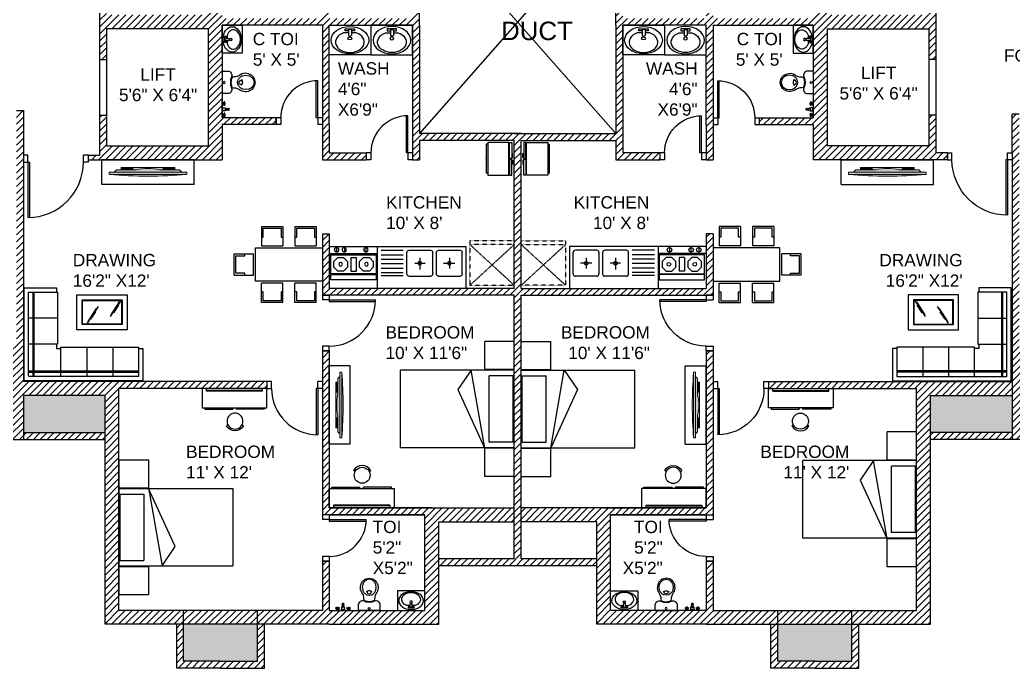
# Model space of a CAD drawing. Header units: inches. Extents: x -13968999 to -13960898, y 3615467 to 3617661.
# Drawn here: x -13962349 to -13961705, y 3616144 to 3616565 of the extents above; entities that cross this region are included whole.
import ezdxf

# ---------------------------------------------------------------- set-up
doc = ezdxf.new("R2010")
doc.units = ezdxf.units.IN
doc.linetypes.add('HIDDEN', pattern=[0.375, 0.25, -0.125])
for name, color, linetype in [('DOOR', 141, 'Continuous'), ('EQUIP', 5, 'Continuous'), ('furniture', 90, 'Continuous'), ('KITCHEN', 4, 'Continuous'), ('STAIRS', 10, 'Continuous'), ('T.V.', 44, 'Continuous'), ('TEXT', 10, 'Continuous'), ('TOILET', 11, 'Continuous'), ('WALL', 141, 'Continuous'), ('WASH BASIN', 246, 'Continuous')]:
    doc.layers.add(name, color=color, linetype=linetype)
doc.layers.add('moveis', color=254, linetype='Continuous', lineweight=5)
doc.layers.add('parede', color=7, linetype='Continuous', lineweight=30)
doc.styles.get("Standard").update_dxf_attribs({"font": 'arial.ttf'})
pattern_1 = [(45, (-1074.5756, 0), (-2.2450640303, 2.2450640303), [])]

# ---------------------------------------------------------------- blocks, each defined once
blk = doc.blocks.new('*U15')
for p, q in [((0, 4.5), (-3, 4.5)), ((-3, 4.5), (-3, 0)), ((-3, 0), (0, 0)), ((0, 0), (0, 4.5)), ((0, 0), (0, -36)), ((0, 0), (1, 0)), ((1, 0), (1, -35.99)), ((39, 4.5), (36, 4.5)), ((36, 0), (36, 4.5)), ((39, 0), (36, 0)), ((39, 4.5), (39, 0))]:
    blk.add_line(p, q)
blk.add_arc((0, 0), 36, 270, 0)
blk = doc.blocks.new('*U17')
for p, q in [((-11.53, -15.74), (-14.53, -15.74)), ((-14.53, -15.74), (-14.53, -20.24)), ((-11.53, -20.24), (-11.53, -15.74)), ((21.47, -15.74), (18.47, -15.74)), ((18.47, -20.24), (18.47, -15.74)), ((21.47, -15.74), (21.47, -20.24)), ((-14.53, -20.24), (-11.53, -20.24)), ((18.47, -20.24), (17.47, -20.24)), ((17.47, -20.24), (17.47, -50.22)), ((21.47, -20.24), (18.47, -20.24)), ((18.47, -20.24), (18.47, -50.24))]:
    blk.add_line(p, q)
blk.add_arc((18.47, -20.24), 30, 180, 270)
blk = doc.blocks.new('*U18')
for p, q in [((-11.53, -11.24), (-11.53, 18.76)), ((-10.53, -11.24), (-10.53, 18.74)), ((-14.53, -15.74), (-14.53, -11.24)), ((-14.53, -11.24), (-11.53, -11.24)), ((-11.53, -11.24), (-11.53, -15.74)), ((-11.53, -11.24), (-10.53, -11.24)), ((21.47, -11.24), (18.47, -11.24)), ((18.47, -11.24), (18.47, -15.74)), ((21.47, -15.74), (21.47, -11.24)), ((-14.53, -15.74), (-11.53, -15.74)), ((18.47, -15.74), (21.47, -15.74))]:
    blk.add_line(p, q)
blk.add_arc((-11.53, -11.24), 30, 0, 90)
blk = doc.blocks.new('*U27')
for p, q in [((23, -24), (23, -0.02)), ((24, -24), (24, 0)), ((0, -24), (-3, -24)), ((-3, -24), (-3, -28.5)), ((0, -24), (0, -28.5)), ((24, -24), (23, -24)), ((27, -24), (24, -24)), ((24, -24), (24, -28.5)), ((27, -24), (27, -28.5)), ((0, -28.5), (-3, -28.5)), ((27, -28.5), (24, -28.5))]:
    blk.add_line(p, q)
blk.add_arc((24, -24), 24, 90, 180.00071)
blk = doc.blocks.new('*U26')
for p, q in [((0, -28.5), (-3, -28.5)), ((-3, -33), (-3, -28.5)), ((0, -33), (0, -28.5)), ((27, -28.5), (24, -28.5)), ((24, -33), (24, -28.5)), ((27, -33), (27, -28.5)), ((0, -33), (-3, -33)), ((24, -33), (23, -33)), ((23, -33), (23, -56.98)), ((27, -33), (24, -33)), ((24, -33), (24, -57))]:
    blk.add_line(p, q)
blk.add_arc((24, -33), 24, 179.99929, 270)
blk = doc.blocks.new('*U22')
for p, q in [((0, -24), (0, 0)), ((1, -24), (1, -0.02)), ((-3, -24), (0, -24)), ((-3, -24), (-3, -28.5)), ((0, -24), (0, -28.5)), ((0, -24), (1, -24)), ((24, -24), (27, -24)), ((24, -24), (24, -28.5)), ((27, -24), (27, -28.5)), ((-3, -28.5), (0, -28.5)), ((24, -28.5), (27, -28.5))]:
    blk.add_line(p, q)
blk.add_arc((0, -24), 24, 359.99929, 90)
blk = doc.blocks.new('MAT-P08')
for p, q in [((-0.075, 1.211), (-0.075, 0.686)), ((-0.075, 1.211), (2.325, 1.211)), ((0.425, 1.211), (0.425, 0.686)), ((0.435, 1.211), (0.435, -0.814)), ((0.535, 1.191), (0.535, 0.766)), ((0.535, 1.191), (1.715, 1.191)), ((1.715, 1.191), (1.715, 0.766)), ((1.815, 1.211), (1.815, -0.814)), ((1.825, 1.211), (1.825, 0.686)), ((2.325, 1.211), (2.325, 0.686)), ((0.535, 0.766), (1.715, 0.766)), ((-0.075, 0.686), (0.425, 0.686)), ((0.425, 0.686), (1.815, 0.443)), ((1.468, 0.207), (0.435, 0.684)), ((1.825, 0.686), (2.325, 0.686)), ((1.815, 0.443), (1.468, 0.207)), ((0.435, -0.814), (1.815, -0.814))]:
    blk.add_line(p, q)
blk = doc.blocks.new('bero-2')
at = {"layer": 'furniture', "color": 0, "linetype": 'ByBlock'}
for p, q in [((-0.151, 0.845), (-0.186, 0.864)), ((0.175, 0.845), (0.21, 0.864)), ((-0.69, 0.45), (-0.69, 0.48)), ((-0.69, 0.48), (-0.04, 0.48)), ((-0.04, 0.45), (-0.04, 0.48)), ((0.69, 0.48), (0.04, 0.48)), ((0.04, 0.45), (0.04, 0.48)), ((0.69, 0.45), (0.69, 0.48)), ((-0.75, 0.45), (0.75, 0.45)), ((-0.75, 0), (-0.75, 0.45)), ((0.75, 0.45), (0.75, 0)), ((0.75, 0), (-0.75, 0)), ((-0.65, 0.06), (-0.65, 0)), ((0.65, 0.06), (-0.65, 0.06)), ((0.65, 0.05), (-0.65, 0.05)), ((0.65, 0.06), (0.65, 0))]:
    blk.add_line(p, q, dxfattribs=at)
blk.add_circle((0.012, 0.756), 0.185, dxfattribs=at)
blk.add_arc((0.012, 0.756), 0.225, 28.6941, 151.3059, dxfattribs=at)
blk = doc.blocks.new('SOFA 1')
at = {"layer": 'furniture'}
for p, q in [((-13963169.4, 3616343.5), (-13963169.4, 3616658)), ((-13963168, 3616659.4), (-13962922.5, 3616659.4)), ((-13963157.9, 3616355), (-13963157.9, 3616646.5)), ((-13963156.5, 3616647.9), (-13962934, 3616647.9)), ((-13963071.8, 3616570.4), (-13963071.8, 3616647.9)), ((-13963002.9, 3616570.4), (-13963002.9, 3616647.9)), ((-13962934, 3616647.9), (-13962934, 3616570.4)), ((-13962922.5, 3616659.4), (-13962922.5, 3616573.2)), ((-13963157.9, 3616561.8), (-13963080.4, 3616561.8)), ((-13963083.3, 3616573.2), (-13963083.3, 3616561.8)), ((-13963071.8, 3616573.2), (-13963083.3, 3616573.2)), ((-13963080.4, 3616561.8), (-13963080.4, 3616355)), ((-13962934, 3616570.4), (-13963071.8, 3616570.4)), ((-13962922.5, 3616573.2), (-13962934, 3616573.2)), ((-13963033.8, 3616385.3), (-13963033.8, 3616519.2)), ((-13963033.8, 3616519.2), (-13962940.8, 3616519.2)), ((-13963020.1, 3616399), (-13963020.1, 3616505.5)), ((-13963020.1, 3616505.5), (-13962954.5, 3616505.5)), ((-13962954.5, 3616505.5), (-13962954.5, 3616399)), ((-13962940.8, 3616519.2), (-13962940.8, 3616385.3)), ((-13963080.4, 3616492.8), (-13963157.9, 3616492.8)), ((-13963018.8, 3616400.3), (-13963018.8, 3616504.1)), ((-13963018.8, 3616504.1), (-13962955.9, 3616504.1)), ((-13962998.7, 3616480.1), (-13963016.3, 3616491.5)), ((-13962977.4, 3616468), (-13963011.8, 3616490.3)), ((-13962985.7, 3616469.6), (-13963006, 3616482.8)), ((-13962955.9, 3616504.1), (-13962955.9, 3616400.3)), ((-13962972.1, 3616462.8), (-13962988.6, 3616473.5)), ((-13962981.2, 3616419.1), (-13962998.8, 3616430.5)), ((-13962959.9, 3616407), (-13962994.2, 3616429.3)), ((-13963080.4, 3616423.9), (-13963157.9, 3616423.9)), ((-13962954.5, 3616399), (-13963020.1, 3616399)), ((-13962955.9, 3616400.3), (-13963018.8, 3616400.3)), ((-13962968.2, 3616408.6), (-13962988.5, 3616421.8)), ((-13962954.6, 3616401.8), (-13962971.1, 3616412.5)), ((-13962940.8, 3616385.3), (-13963033.8, 3616385.3)), ((-13963080.4, 3616355), (-13963157.9, 3616355)), ((-13963083.3, 3616355), (-13963083.3, 3616343.5)), ((-13963083.3, 3616343.5), (-13963169.4, 3616343.5))]:
    blk.add_line(p, q, dxfattribs=at)
at = {"layer": 'furniture', "color": 8}
for p, q in [((-13963146.4, 3616647.9), (-13963146.4, 3616355)), ((-13963143.6, 3616647.9), (-13963143.6, 3616355)), ((-13962934, 3616636.4), (-13963157.9, 3616636.4)), ((-13962934, 3616633.5), (-13963157.9, 3616633.5))]:
    blk.add_line(p, q, dxfattribs=at)
at = {"layer": 'furniture'}
for centre in [(-13963168, 3616658), (-13963156.5, 3616646.5)]:
    blk.add_arc(centre, 1.37, 90, 180, dxfattribs=at)
blk = doc.blocks.new('DINNING TABLE')
at = {"layer": 'furniture', "color": 3, "linetype": 'Continuous'}
for p, q in [((-13962824.27, 3616409.17), (-13962824.27, 3616392.47)), ((-13962824.27, 3616409.17), (-13962805.98, 3616409.17)), ((-13962822.65, 3616407.55), (-13962807.56, 3616407.55)), ((-13962822.65, 3616400.04), (-13962822.65, 3616407.55)), ((-13962807.56, 3616407.55), (-13962807.56, 3616400.04)), ((-13962805.98, 3616409.17), (-13962805.98, 3616392.47)), ((-13962795.61, 3616409.17), (-13962777.33, 3616409.17)), ((-13962795.61, 3616409.17), (-13962795.61, 3616392.47)), ((-13962794.04, 3616407.55), (-13962778.91, 3616407.55)), ((-13962794.04, 3616400.04), (-13962794.04, 3616407.55)), ((-13962778.91, 3616407.55), (-13962778.91, 3616400.04)), ((-13962777.33, 3616409.17), (-13962777.33, 3616392.47)), ((-13962824.27, 3616400.04), (-13962822.65, 3616400.04)), ((-13962807.56, 3616400.04), (-13962805.98, 3616400.04)), ((-13962795.61, 3616400.04), (-13962794.04, 3616400.04)), ((-13962778.91, 3616400.04), (-13962777.33, 3616400.04)), ((-13962829.43, 3616390.9), (-13962772.17, 3616390.9)), ((-13962829.43, 3616362.24), (-13962829.43, 3616390.9)), ((-13962824.27, 3616392.47), (-13962805.98, 3616392.47)), ((-13962795.61, 3616392.47), (-13962777.33, 3616392.47)), ((-13962772.17, 3616390.9), (-13962772.17, 3616362.24)), ((-13962753.89, 3616385.68), (-13962770.55, 3616385.68)), ((-13962770.55, 3616385.68), (-13962770.55, 3616367.4)), ((-13962763.03, 3616385.68), (-13962763.03, 3616384.11)), ((-13962763.03, 3616384.11), (-13962755.46, 3616384.11)), ((-13962755.46, 3616384.11), (-13962755.46, 3616369.03)), ((-13962753.89, 3616385.68), (-13962753.89, 3616367.4)), ((-13962753.89, 3616367.4), (-13962770.55, 3616367.4)), ((-13962755.46, 3616369.03), (-13962763.03, 3616369.03)), ((-13962763.03, 3616369.03), (-13962763.03, 3616367.4)), ((-13962772.17, 3616362.24), (-13962829.43, 3616362.24)), ((-13962805.98, 3616360.66), (-13962824.27, 3616360.66)), ((-13962824.27, 3616343.96), (-13962824.27, 3616360.66)), ((-13962805.98, 3616343.96), (-13962805.98, 3616360.66)), ((-13962777.33, 3616360.66), (-13962795.61, 3616360.66)), ((-13962795.61, 3616343.96), (-13962795.61, 3616360.66)), ((-13962777.33, 3616343.96), (-13962777.33, 3616360.66)), ((-13962822.65, 3616353.1), (-13962824.27, 3616353.1)), ((-13962822.65, 3616345.53), (-13962822.65, 3616353.1)), ((-13962805.98, 3616353.1), (-13962807.56, 3616353.1)), ((-13962807.56, 3616353.1), (-13962807.56, 3616345.53)), ((-13962794.04, 3616353.1), (-13962795.61, 3616353.1)), ((-13962794.04, 3616345.53), (-13962794.04, 3616353.1)), ((-13962777.33, 3616353.1), (-13962778.91, 3616353.1)), ((-13962778.91, 3616353.1), (-13962778.91, 3616345.53)), ((-13962805.98, 3616343.96), (-13962824.27, 3616343.96)), ((-13962807.56, 3616345.53), (-13962822.65, 3616345.53)), ((-13962777.33, 3616343.96), (-13962795.61, 3616343.96)), ((-13962778.91, 3616345.53), (-13962794.04, 3616345.53))]:
    blk.add_line(p, q, dxfattribs=at)
blk = doc.blocks.new('A1138DA')
at = {"color": 0}
for p, q in [((0.091, -0.123), (0.091, 0.123)), ((0.091, 0.123), (0.161, 0.123)), ((0.109, 0.04), (0.327, 0.04)), ((0.161, 0.123), (0.161, 0.04)), ((0.161, -0.123), (0.091, -0.123)), ((0.109, -0.04), (0.327, -0.04)), ((0.161, -0.04), (0.161, -0.123))]:
    blk.add_line(p, q, dxfattribs=at)
for points in [[(0.109, 0.04), (0.109, -0.04)], [(0.234, 0.169), (0.234, 0.04)], [(0.234, -0.04), (0.234, -0.169)]]:
    blk.add_lwpolyline(points, dxfattribs=at)
for centre, radius in [((0.5, 0), 0.5), ((0.434, 0), 0.0517)]:
    blk.add_circle(centre, radius, dxfattribs=at)
for centre, radius, start, end in [((0.574, 0), 0.38, 206.4484, 153.5516), ((0.302, 0), 0.047, 301.674, 58.326)]:
    blk.add_arc(centre, radius, start, end, dxfattribs=at)
blk = doc.blocks.new('BASIN')
at = {"layer": 'WASH BASIN'}
for points in [[(0, 0), (60.9, 0), (60.9, 85.6), (0, 85.6)], [(0, 0), (60.9, 0), (60.9, -85.6), (0, -85.6)]]:
    blk.add_lwpolyline(points, close=True, dxfattribs=at)
at = {"layer": 'WASH BASIN', "xscale": -56.10109982360841, "yscale": 77.57189111412524, "zscale": 20.77818511985496, "rotation": 180}
blk.add_blockref('A1138DA', (2.5, 43.2), dxfattribs=at)
at = {"layer": 'WASH BASIN', "xscale": 56.10109982360841, "yscale": 77.57189111412524, "zscale": 20.77818511985496}
blk.add_blockref('A1138DA', (2.5, -43.2), dxfattribs=at)
blk = doc.blocks.new('A$C5C1D47C0')
at = {"layer": 'EQUIP'}
blk.add_lwpolyline([(0, 0), (0.418, 0), (0.418, 0.587), (0, 0.587)], close=True, dxfattribs=at)
at = {"layer": 'EQUIP', "xscale": -0.38475, "yscale": 0.5320000000000001, "zscale": 0.1425, "rotation": 180}
blk.add_blockref('A1138DA', (0.017, 0.296), dxfattribs=at)
blk = doc.blocks.new('WC')
blk.add_line((0.55, 0), (0, 0))
for points in [[(0.354, 0.791, -0.118657), (0.44, 0.727, -0.10025), (0.488, 0.639), (0.495, 0.597, -0.195655), (0.462, 0.45, 0.151462), (0.408, 0.28, -0.356032), (0.368, 0.231, -0.170254), (0.182, 0.231, -0.356032), (0.142, 0.28, 0.151462), (0.088, 0.45, -0.195655), (0.055, 0.597), (0.062, 0.639, -0.10025), (0.11, 0.727, -0.118657), (0.196, 0.791), (0.275, 0.81)], [(0.099, 0.579), (0.111, 0.508, 0.096427), (0.148, 0.441, 0.113835), (0.216, 0.389), (0.276, 0.378), (0.338, 0.392, 0.1129), (0.402, 0.441, 0.096427), (0.439, 0.508), (0.451, 0.579), (0.439, 0.649, 0.096427), (0.402, 0.717, 0.1129), (0.338, 0.765), (0.275, 0.78), (0.212, 0.765, 0.1129), (0.148, 0.717, 0.096427), (0.111, 0.649)]]:
    blk.add_lwpolyline(points, format="xyb", close=True)
blk.add_lwpolyline([(0.55, 0), (0.55, 0.137, 0.542623), (0.409, 0.228, -0.212019), (0.141, 0.228, 0.542623), (0, 0.137), (0, 0)], format="xyb")
blk.add_circle((0.275, 0.05), 0.025)
for centre, radius, start, end in [((0.275, 0.389), 0.105, 44.1885, 135.8115), ((0.275, 0.462), 0.05, 154.6187, 25.3813)]:
    blk.add_arc(centre, radius, start, end)
blk = doc.blocks.new('BATHROOM OBJ')
at = {"layer": 'TOILET'}
for p, q in [((-24.56, -13.96), (-24.85, -13.96)), ((-24.56, -14.25), (-24.85, -14.25)), ((-23.69, -13.96), (-23.4, -13.96)), ((-23.69, -14.25), (-23.4, -14.25)), ((-20.49, -10.91), (-19.33, -10.91)), ((-19.33, -11.49), (-20.49, -11.49)), ((-20.49, -12.36), (-19.33, -12.36)), ((-19.33, -13.52), (-20.49, -13.52)), ((-20.2, -12.36), (-20.2, -11.78)), ((-19.62, -11.78), (-19.62, -12.36)), ((-16.13, -13.96), (-16.43, -13.96)), ((-16.13, -14.25), (-16.43, -14.25)), ((-15.26, -13.96), (-14.97, -13.96)), ((-15.26, -14.25), (-14.97, -14.25)), ((-25.73, -15.85), (-22.53, -15.85)), ((-25.15, -15.56), (-23.1, -15.56)), ((-23.57, -14.98), (-24.68, -14.98)), ((-21.66, -15.85), (-18.17, -15.85)), ((-21.08, -15.27), (-18.75, -15.27)), ((-17.3, -15.85), (-14.1, -15.85)), ((-16.73, -15.56), (-14.67, -15.56)), ((-15.14, -14.98), (-16.25, -14.98))]:
    blk.add_line(p, q, dxfattribs=at)
for points in [[(-24.56, -14.69), (-24.56, -13.52), (-23.69, -13.52), (-23.69, -14.69)], [(-16.13, -14.69), (-16.13, -13.52), (-15.26, -13.52), (-15.26, -14.69)]]:
    blk.add_lwpolyline(points, close=True, dxfattribs=at)
for points in [[(-20.49, -11.49), (-20.49, -10.91)], [(-20.2, -10.62), (-19.62, -10.62)], [(-19.62, -11.78), (-20.2, -11.78)], [(-19.33, -10.91), (-19.33, -11.49)]]:
    blk.add_lwpolyline(points, dxfattribs=at)
for centre in [(-25.14, -14.11), (-24.13, -14.11), (-23.11, -14.11), (-16.72, -14.11), (-15.7, -14.11), (-14.68, -14.11)]:
    blk.add_circle(centre, 0.325, dxfattribs=at)
for centre, radius, start, end in [((-26.16, -14.25), 1.66, 285.2551, 344.7449), ((-22.09, -14.25), 1.66, 195.2551, 254.7449), ((-16.43, -14.69), 4.69, 150.2551, 187.125), ((-19.17, -12.94), 1.45, 156.3417, 203.6583), ((-20.21, -10.9), 0.282, 88.22243, 181.7776), ((-20.21, -11.5), 0.282, 178.2224, 271.7776), ((-19.61, -10.9), 0.282, 358.2224, 91.77757), ((-19.61, -11.5), 0.282, 268.2224, 1.77757), ((-23.4, -14.69), 4.69, 352.875, 29.74488), ((-20.66, -12.94), 1.45, 336.3417, 23.65835), ((-17.73, -14.25), 1.66, 285.2551, 344.7449), ((-13.66, -14.25), 1.66, 195.2551, 254.7449), ((-20.84, -16.09), 0.852, 106.1502, 163.8498), ((-18.99, -16.09), 0.852, 16.1502, 73.84979)]:
    blk.add_arc(centre, radius, start, end, dxfattribs=at)
at = {"layer": 'TOILET', "xscale": 30.34117043062729, "yscale": 30.34117043062729, "zscale": 30.34117043062729}
blk.add_blockref('WC', (-8.34, -15.85), dxfattribs=at)
at = {"layer": 'TOILET', "xscale": 35.37916646338279, "yscale": 35.37916646338279, "zscale": 35.37916646338279, "rotation": 90}
blk.add_blockref('A$C5C1D47C0', (42.31, -15.85), dxfattribs=at)
blk = doc.blocks.new('KITCHEN')
at = {"layer": 'KITCHEN'}
for p, q in [((-56, -26.6), (-56, 36.3)), ((16.3, -26.6), (16.3, 36.3)), ((149.7, -26.6), (149.7, 36.3)), ((14.8, 23.2), (-53.6, 23.2)), ((-53.6, 23.2), (-53.6, 15.6)), ((-53.6, 15.6), (14.8, 15.6)), ((14.8, 15.6), (14.8, 23.2)), ((21.9, 16.8), (55.2, 16.8)), ((64.1, 17.9), (96.4, 17.9)), ((108.6, 17.9), (140.8, 17.9)), ((14.8, 14.6), (-53.6, 14.6)), ((-53.6, 14.6), (-53.6, -14.2)), ((-23.3, 10.3), (-15.6, 10.3)), ((-23.3, -10.3), (-23.3, 10.3)), ((-15.6, -10.3), (-15.6, 10.3)), ((14.8, -14.2), (14.8, 14.6)), ((21.9, 12.3), (55.2, 12.3)), ((21.9, 5.7), (55.2, 5.7)), ((60.8, 14.6), (60.8, -17.7)), ((80.2, -9.7), (80.2, 7.8)), ((99.7, 14.6), (99.7, -17.7)), ((105.2, 14.6), (105.2, -17.7)), ((124.7, -9.7), (124.7, 6.5)), ((144.2, 14.6), (144.2, -17.7)), ((-53.6, -14.2), (14.8, -14.2)), ((-23.3, -10.3), (-15.6, -10.3)), ((21.9, -1), (55.2, -1)), ((21.9, -7.7), (55.2, -7.7)), ((21.9, -14.3), (55.2, -14.3)), ((72.7, -1.6), (88.5, -1.6)), ((116, -1.6), (133, -1.6)), ((-56, -16.2), (16.3, -16.2)), ((-56, -26.6), (149.7, -26.6)), ((-45, -26.1), (-45, -17.5)), ((-33.2, -26.1), (-33.2, -17.5)), ((-0.8, -26.1), (-0.8, -17.5)), ((21.9, -21), (55.2, -21)), ((64.1, -21), (96.4, -21)), ((108.6, -21), (140.8, -21))]:
    blk.add_line(p, q, dxfattribs=at)
at = {"layer": 'KITCHEN', "linetype": 'HIDDEN'}
for p, q in [((155.6, 31.6), (222.3, 31.6)), ((222.3, 31.6), (155.6, -29.6)), ((155.6, 31.6), (222.3, -29.6)), ((155.6, -35.1), (155.6, 31.6)), ((222.3, 31.6), (222.3, -35.1)), ((222.3, -29.6), (155.6, -29.6)), ((222.3, -35.1), (155.6, -35.1))]:
    blk.add_line(p, q, dxfattribs=at)
at = {"layer": 'KITCHEN'}
for points in [[(-43.2, 10.3), (-49.2, 4.3), (-49.2, -4.3), (-43.2, -10.3), (-34.7, -10.3), (-28.6, -4.3), (-28.6, 4.3), (-34.7, 10.3)], [(-4.3, 10.3), (-10.3, 4.3), (-10.3, -4.3), (-4.3, -10.3), (4.3, -10.3), (10.3, -4.3), (10.3, 4.3), (4.3, 10.3)]]:
    blk.add_lwpolyline(points, close=True, dxfattribs=at)
for centre, radius in [((-38.9, 0), 2.78), ((0, 0), 2.78), ((80.2, -1.6), 2.78), ((124.7, -1.6), 2.78), ((-44.9, -21.8), 3.34), ((-33.4, -21.8), 3.34), ((-0.8, -21.8), 3.34)]:
    blk.add_circle(centre, radius, dxfattribs=at)
for centre, start, end in [((64.1, 14.6), 90, 180), ((96.4, 14.6), 0, 90), ((108.6, 14.6), 90, 180), ((140.8, 14.6), 0, 90), ((64.1, -17.7), 180, 270), ((96.4, -17.7), 270, 0), ((108.6, -17.7), 180, 270), ((140.8, -17.7), 270, 0)]:
    blk.add_arc(centre, 3.34, start, end, dxfattribs=at)
blk = doc.blocks.new('FRIDGE')
at = {"layer": 'KITCHEN'}
for p, q in [((-41.3, 63.5), (40.3, 63.5)), ((-41.3, 59.5), (-41.3, 63.5)), ((40.3, 59.5), (40.3, 63.5)), ((-15.1, -10.2), (-15.1, -7.8)), ((-3.1, -10.2), (-15.1, -10.2)), ((-3.1, -7.8), (-3.1, -10.2)), ((3.1, -7.8), (3.1, -10.2)), ((3.1, -10.2), (15.1, -10.2)), ((15.1, -10.2), (15.1, -7.8))]:
    blk.add_line(p, q, dxfattribs=at)
for points in [[(-45.9, 59.5), (45.9, 59.5), (45.9, 0), (-45.9, 0)], [(-45.9, -1.7), (-45.9, -7.8), (-1, -7.8), (-1, -1.7)], [(45.9, -1.7), (45.9, -7.8), (1, -7.8), (1, -1.7)]]:
    blk.add_lwpolyline(points, close=True, dxfattribs=at)
blk.add_point((-0.5, 63.5), dxfattribs=at)
blk = doc.blocks.new('PLASMA 2')
at = {"layer": 'moveis', "lineweight": 5, "ltscale": 0.08}
h = blk.add_hatch(dxfattribs=at)
h.set_pattern_fill('_USER,_O', color=0, scale=0.008, double=1, pattern_type=0)
h.set_pattern_definition([(360, (-4.134502, -6.848382), (2e-18, 0.008), []), (90, (-4.134502, -6.848382), (-0.008, 2e-18), [])])
h.paths.add_polyline_path([(-0.21, -0.097), (-0.362, -0.097), (-0.362, -0.111), (-0.21, -0.111)])
h = blk.add_hatch(dxfattribs=at)
h.set_pattern_fill('_USER,_O', color=0, scale=0.008, double=1, pattern_type=0)
h.set_pattern_definition([(180, (4.134502, -6.848382), (2e-18, 0.008), []), (90, (4.134502, -6.848382), (0.008, -1e-18), [])])
h.paths.add_polyline_path([(0.21, -0.097), (0.362, -0.097), (0.362, -0.111), (0.21, -0.111)])
at = {"layer": 'parede', "ltscale": 0.08}
h = blk.add_hatch(color=252, dxfattribs=at)
h.dxf.hatch_style = 1
h.set_gradient(color1=(131, 136, 145), one_color=1, tint=1, name='CURVED')
h.paths.add_polyline_path([(-0.535, -0.022), (0.535, -0.022, 0.040195)])
h = blk.add_hatch(color=252, dxfattribs=at)
h.dxf.hatch_style = 1
h.set_gradient(color1=(131, 136, 145), color2=(0, 0, 0), one_color=1, name='CURVED')
h.paths.add_polyline_path([(0.535, -0.022), (-0.535, -0.022), (-0.535, -0.055), (0.535, -0.055)])
h = blk.add_hatch(color=252, dxfattribs=at)
h.dxf.hatch_style = 1
h.set_gradient(color1=(131, 136, 145), one_color=1, tint=1, name='CYLINDER')
h.paths.add_polyline_path([(0.467, -0.055), (-0.467, -0.055), (-0.436, -0.088), (-0.164, -0.088, 0.114423), (0.164, -0.088), (0.436, -0.088)])
h = blk.add_hatch(color=252, dxfattribs=at)
h.dxf.hatch_style = 1
h.set_gradient(color1=(131, 136, 145), color2=(0, 0, 0), one_color=1, name='CURVED')
h.paths.add_polyline_path([(0.372, -0.088), (0.164, -0.088, -0.114423), (-0.164, -0.088), (-0.372, -0.088), (-0.372, -0.12), (0.372, -0.12)])
h.paths.add_polyline_path([(-0.21, -0.111), (-0.362, -0.111), (-0.362, -0.097), (-0.21, -0.097)], flags=16)
h.paths.add_polyline_path([(0.21, -0.111), (0.21, -0.097), (0.362, -0.097), (0.362, -0.111)], flags=16)
at = {"layer": 'moveis', "color": 0, "lineweight": 9, "ltscale": 0.08}
for p, q in [((-0.535, -0.022), (-0.535, -0.055)), ((0.535, -0.055), (-0.535, -0.055)), ((-0.467, -0.055), (-0.436, -0.088)), ((-0.436, -0.088), (-0.164, -0.088)), ((-0.372, -0.088), (-0.372, -0.12)), ((-0.372, -0.12), (0.372, -0.12)), ((0.164, -0.088), (0.436, -0.088)), ((0.372, -0.088), (0.372, -0.12)), ((0.467, -0.055), (0.436, -0.088)), ((0.535, -0.055), (0.535, -0.022))]:
    blk.add_line(p, q, dxfattribs=at)
at = {"layer": 'moveis', "color": 0, "lineweight": 5, "ltscale": 0.08}
blk.add_line((-0.535, -0.022), (0.535, -0.022), dxfattribs=at)
for points in [[(-0.362, -0.097), (-0.21, -0.097), (-0.21, -0.111), (-0.362, -0.111)], [(0.362, -0.097), (0.21, -0.097), (0.21, -0.111), (0.362, -0.111)]]:
    blk.add_lwpolyline(points, close=True, dxfattribs=at)
at = {"layer": 'moveis', "color": 0, "lineweight": 9, "ltscale": 0.08}
for centre, radius, start, end in [((0, -6.666), 6.666, 85.3965, 94.6035), ((0, 0.618), 0.724, 256.9449, 283.0551)]:
    blk.add_arc(centre, radius, start, end, dxfattribs=at)
blk = doc.blocks.new('T.V.')
for p, q in [((-13962268.96, 3616388.43), (-13962328.96, 3616388.43)), ((-13962328.96, 3616372.35), (-13962328.96, 3616388.43)), ((-13962268.96, 3616372.35), (-13962268.96, 3616388.43)), ((-13962268.96, 3616372.35), (-13962328.96, 3616372.35))]:
    blk.add_line(p, q)
at = {"layer": 'parede', "xscale": -46.96721271272321, "yscale": 46.96721271272321, "zscale": 46.96721271272321, "rotation": 180}
blk.add_blockref('PLASMA 2', (-13962298.96, 3616377.8), dxfattribs=at)

msp = doc.modelspace()

# ---------------------------------------------------------------- hatches: boundary and pattern name
at = {"true_color": 0xadddf7}
h = msp.add_hatch(dxfattribs=at)
h.set_pattern_fill('ANSI31', color=141)
h.set_pattern_definition(pattern_1)
h.paths.add_polyline_path([(-13962024.05, 3616486.24), (-13961962.55, 3616486.24), (-13961962.55, 3616473.74), (-13961934.05, 3616473.74), (-13961934.05, 3616478.24), (-13961958.05, 3616478.24), (-13961958.05, 3616560.99), (-13961904.05, 3616560.99), (-13961904.05, 3616496.49), (-13961904.05, 3616478.24), (-13961904.05, 3616473.74), (-13961899.55, 3616473.74), (-13961899.55, 3616478.24), (-13961899.55, 3616496.49), (-13961899.55, 3616560.99), (-13961834.55, 3616560.99), (-13961834.55, 3616558.74), (-13961834.55, 3616500.99), (-13961869.55, 3616500.99), (-13961869.55, 3616496.49), (-13961834.55, 3616496.49), (-13961834.55, 3616473.74), (-13961747.55, 3616473.74), (-13961747.55, 3616478.24), (-13961755.05, 3616478.24), (-13961755.05, 3616502.74), (-13961759.55, 3616502.74), (-13961759.55, 3616482.74), (-13961825.55, 3616482.74), (-13961825.55, 3616558.74), (-13961759.55, 3616558.74), (-13961759.55, 3616538.74), (-13961755.05, 3616538.74), (-13961755.05, 3616558.74), (-13961755.05, 3616567.74), (-13961755.05, 3616587.74), (-13961759.55, 3616587.74), (-13961759.55, 3616567.74), (-13961825.55, 3616567.74), (-13961825.55, 3616643.74), (-13961759.55, 3616643.74), (-13961759.55, 3616623.74), (-13961755.05, 3616623.74), (-13961755.05, 3616648.24), (-13961747.55, 3616648.24), (-13961747.55, 3616652.74), (-13961759.55, 3616652.74), (-13961834.55, 3616652.74), (-13961834.55, 3616629.99), (-13961869.55, 3616629.99), (-13961869.55, 3616625.49), (-13961834.55, 3616625.49), (-13961834.55, 3616565.49), (-13961899.55, 3616565.49), (-13961899.55, 3616629.99), (-13961899.55, 3616648.24), (-13961899.55, 3616652.74), (-13961904.05, 3616652.74), (-13961904.05, 3616648.24), (-13961904.05, 3616629.99), (-13961904.05, 3616565.49), (-13961958.05, 3616565.49), (-13961958.05, 3616648.24), (-13961934.05, 3616648.24), (-13961934.05, 3616652.74), (-13961962.55, 3616652.74), (-13961962.55, 3616640.24), (-13962024.05, 3616640.24), (-13962024.05, 3616736.24), (-13961904.05, 3616736.24), (-13961904.05, 3616700.74), (-13961899.55, 3616700.74), (-13961899.55, 3616740.74), (-13962024.05, 3616740.74), (-13962024.05, 3616916.24), (-13962028.55, 3616916.24), (-13962028.55, 3616740.74), (-13962148.55, 3616740.74), (-13962153.05, 3616740.74), (-13962153.05, 3616700.74), (-13962148.55, 3616700.74), (-13962148.55, 3616736.24), (-13962028.55, 3616736.24), (-13962028.55, 3616640.24), (-13962090.05, 3616640.24), (-13962090.05, 3616652.74), (-13962118.55, 3616652.74), (-13962118.55, 3616648.24), (-13962094.55, 3616648.24), (-13962094.55, 3616565.49), (-13962148.55, 3616565.49), (-13962148.55, 3616629.99), (-13962148.55, 3616648.24), (-13962148.55, 3616652.74), (-13962153.05, 3616652.74), (-13962153.05, 3616648.24), (-13962153.05, 3616629.99), (-13962153.05, 3616565.49), (-13962218.05, 3616565.49), (-13962218.05, 3616625.49), (-13962183.05, 3616625.49), (-13962183.05, 3616629.99), (-13962218.05, 3616629.99), (-13962218.05, 3616652.74), (-13962305.05, 3616652.74), (-13962305.05, 3616648.24), (-13962297.55, 3616648.24), (-13962297.55, 3616623.74), (-13962293.05, 3616623.74), (-13962293.05, 3616643.74), (-13962227.05, 3616643.74), (-13962227.05, 3616567.74), (-13962293.05, 3616567.74), (-13962293.05, 3616587.74), (-13962297.55, 3616587.74), (-13962297.55, 3616558.74), (-13962297.55, 3616538.74), (-13962293.05, 3616538.74), (-13962293.05, 3616558.74), (-13962227.05, 3616558.74), (-13962227.05, 3616482.74), (-13962293.05, 3616482.74), (-13962293.05, 3616502.74), (-13962297.55, 3616502.74), (-13962297.55, 3616476.74), (-13962305.05, 3616476.74), (-13962305.05, 3616473.74), (-13962218.05, 3616473.74), (-13962218.05, 3616496.49), (-13962183.05, 3616496.49), (-13962183.05, 3616500.99), (-13962218.05, 3616500.99), (-13962218.05, 3616558.74), (-13962218.05, 3616560.99), (-13962153.05, 3616560.99), (-13962153.05, 3616496.49), (-13962153.05, 3616478.24), (-13962153.05, 3616473.74), (-13962124.55, 3616473.74), (-13962124.55, 3616478.24), (-13962148.55, 3616478.24), (-13962148.55, 3616496.49), (-13962148.55, 3616560.99), (-13962094.55, 3616560.99), (-13962094.55, 3616473.74), (-13962090.05, 3616473.74), (-13962090.05, 3616486.24), (-13962028.55, 3616486.24), (-13962028.55, 3616390.24), (-13962148.55, 3616390.24), (-13962148.55, 3616425.74), (-13962153.05, 3616425.74), (-13962153.05, 3616385.74), (-13962028.55, 3616385.74), (-13962028.55, 3616214.74), (-13962077.55, 3616214.74), (-13962077.55, 3616210.24), (-13961975.05, 3616210.24), (-13961975.05, 3616214.74), (-13962024.05, 3616214.74), (-13962024.05, 3616385.74), (-13961904.05, 3616385.74), (-13961899.55, 3616385.74), (-13961899.55, 3616425.74), (-13961904.05, 3616425.74), (-13961904.05, 3616390.24), (-13962024.05, 3616390.24)])
h.paths.add_polyline_path([(-13962028.55, 3616490.74), (-13962090.05, 3616490.74), (-13962090.05, 3616560.99), (-13962090.05, 3616635.74), (-13962024.05, 3616635.74), (-13961962.55, 3616635.74), (-13961962.55, 3616560.99), (-13961962.55, 3616490.74)], flags=16)
h = msp.add_hatch(dxfattribs=at)
h.set_pattern_fill('ANSI31', color=141)
h.set_pattern_definition(pattern_1)
h.paths.add_polyline_path([(-13962420.55, 3616311.24), (-13962420.55, 3616345.74), (-13962356.05, 3616345.74), (-13962356.05, 3616321.74), (-13962356.05, 3616320.74), (-13962356.05, 3616292.24), (-13962347.05, 3616292.24), (-13962347.05, 3616320.74), (-13962294.05, 3616320.74), (-13962294.05, 3616172.24), (-13962243.05, 3616172.24), (-13962243.05, 3616181.24), (-13962285.05, 3616181.24), (-13962285.05, 3616325.24), (-13962189.05, 3616325.24), (-13962189.05, 3616329.74), (-13962347.05, 3616329.74), (-13962347.05, 3616350.24), (-13962347.05, 3616505.74), (-13962351.55, 3616505.74), (-13962351.55, 3616354.74), (-13962515.05, 3616354.74), (-13962515.05, 3616350.24), (-13962510.55, 3616350.24), (-13962429.55, 3616350.24), (-13962429.55, 3616308.24), (-13962510.55, 3616308.24), (-13962510.55, 3616320.24), (-13962515.05, 3616320.24), (-13962515.05, 3616303.74), (-13962510.55, 3616303.74), (-13962429.55, 3616303.74), (-13962429.55, 3616191.24), (-13962466.3, 3616191.24), (-13962466.3, 3616182.24), (-13962420.55, 3616182.24)])
h = msp.add_hatch(dxfattribs=at)
h.set_pattern_fill('ANSI31', color=141)
h.set_pattern_definition(pattern_1)
h.paths.add_polyline_path([(-13961696.55, 3616350.24), (-13961701.05, 3616350.24), (-13961701.05, 3616478.24), (-13961701.05, 3616503.24), (-13961705.55, 3616503.24), (-13961705.55, 3616478.24), (-13961705.55, 3616292.24), (-13961696.55, 3616292.24)])
h = msp.add_hatch(dxfattribs=at)
h.set_pattern_fill('ANSI31', color=141)
h.set_pattern_definition(pattern_1)
h.paths.add_polyline_path([(-13962077.55, 3616238.74), (-13962028.55, 3616238.74), (-13962028.55, 3616247.74), (-13962148.55, 3616247.74), (-13962148.55, 3616325.24), (-13962148.55, 3616349.74), (-13962153.05, 3616349.74), (-13962153.05, 3616329.74), (-13962153.05, 3616325.24), (-13962153.05, 3616243.24), (-13962086.55, 3616243.24), (-13962086.55, 3616181.24), (-13962148.55, 3616181.24), (-13962148.55, 3616213.24), (-13962153.05, 3616213.24), (-13962153.05, 3616181.24), (-13962195.05, 3616181.24), (-13962195.05, 3616172.24), (-13962148.55, 3616172.24), (-13962077.55, 3616172.24)])
h = msp.add_hatch(dxfattribs=at)
h.set_pattern_fill('ANSI31', color=141)
h.set_pattern_definition(pattern_1)
h.paths.add_polyline_path([(-13961857.55, 3616181.24), (-13961899.55, 3616181.24), (-13961899.55, 3616213.24), (-13961904.05, 3616213.24), (-13961904.05, 3616181.24), (-13961966.05, 3616181.24), (-13961966.05, 3616243.24), (-13961904.05, 3616243.24), (-13961899.55, 3616243.24), (-13961899.55, 3616349.74), (-13961904.05, 3616349.74), (-13961904.05, 3616325.24), (-13961904.05, 3616247.74), (-13962024.05, 3616247.74), (-13962024.05, 3616238.74), (-13961975.05, 3616238.74), (-13961975.05, 3616172.24), (-13961904.05, 3616172.24), (-13961857.55, 3616172.24)])
h = msp.add_hatch(dxfattribs=at)
h.set_pattern_fill('ANSI31', color=141)
h.set_pattern_definition(pattern_1)
h.paths.add_polyline_path([(-13961758.55, 3616320.74), (-13961705.55, 3616320.74), (-13961705.55, 3616329.74), (-13961863.55, 3616329.74), (-13961863.55, 3616325.24), (-13961767.55, 3616325.24), (-13961767.55, 3616181.24), (-13961809.55, 3616181.24), (-13961809.55, 3616172.24), (-13961758.55, 3616172.24)])
at = {"true_color": 0x139b48}
h = msp.add_hatch(color=114, dxfattribs=at)
h.dxf.hatch_style = 1
h.paths.add_polyline_path([(-13962294.05, 3616296.74), (-13962294.05, 3616320.74), (-13962347.05, 3616320.74), (-13962347.05, 3616296.74)])
h = msp.add_hatch(color=114, dxfattribs=at)
h.dxf.hatch_style = 1
h.paths.add_polyline_path([(-13961758.55, 3616320.74), (-13961758.55, 3616296.74), (-13961705.55, 3616296.74), (-13961705.55, 3616320.74)])
at = {"true_color": 0xadddf7}
h = msp.add_hatch(dxfattribs=at)
h.set_pattern_fill('ANSI31', color=141)
h.set_pattern_definition(pattern_1)
h.paths.add_polyline_path([(-13962294.05, 3616296.74), (-13962347.05, 3616296.74), (-13962347.05, 3616292.24), (-13962294.05, 3616292.24)])
h = msp.add_hatch(dxfattribs=at)
h.set_pattern_fill('ANSI31', color=141)
h.set_pattern_definition(pattern_1)
h.paths.add_polyline_path([(-13961705.55, 3616296.74), (-13961758.55, 3616296.74), (-13961758.55, 3616292.24), (-13961705.55, 3616292.24)])
h = msp.add_hatch(dxfattribs=at)
h.set_pattern_fill('ANSI31', color=141)
h.set_pattern_definition(pattern_1)
h.paths.add_polyline_path([(-13962195.05, 3616181.24), (-13962243.05, 3616181.24), (-13962243.05, 3616172.24), (-13962195.05, 3616172.24)])
h = msp.add_hatch(dxfattribs=at)
h.set_pattern_fill('ANSI31', color=141)
h.set_pattern_definition(pattern_1)
h.paths.add_polyline_path([(-13961809.55, 3616181.24), (-13961857.55, 3616181.24), (-13961857.55, 3616172.24), (-13961809.55, 3616172.24)])
h = msp.add_hatch(dxfattribs=at)
h.set_pattern_fill('ANSI31', color=141)
h.set_pattern_definition(pattern_1)
h.paths.add_polyline_path([(-13962243.05, 3616172.24), (-13962247.55, 3616172.24), (-13962247.55, 3616143.74), (-13962219.05, 3616143.74), (-13962190.55, 3616143.74), (-13962190.55, 3616172.24), (-13962195.05, 3616172.24), (-13962195.05, 3616148.24), (-13962203.05, 3616148.24), (-13962219.05, 3616148.24), (-13962235.05, 3616148.24), (-13962243.05, 3616148.24)])
at = {"true_color": 0x139b48}
h = msp.add_hatch(color=114, dxfattribs=at)
h.dxf.hatch_style = 1
h.paths.add_polyline_path([(-13962195.05, 3616172.24), (-13962243.05, 3616172.24), (-13962243.05, 3616148.24), (-13962235.05, 3616148.24), (-13962219.05, 3616148.24), (-13962203.05, 3616148.24), (-13962195.05, 3616148.24)])
at = {"true_color": 0xadddf7}
h = msp.add_hatch(dxfattribs=at)
h.set_pattern_fill('ANSI31', color=141)
h.set_pattern_definition(pattern_1)
h.paths.add_polyline_path([(-13961857.55, 3616172.24), (-13961862.05, 3616172.24), (-13961862.05, 3616143.74), (-13961833.55, 3616143.74), (-13961805.05, 3616143.74), (-13961805.05, 3616172.24), (-13961809.55, 3616172.24), (-13961809.55, 3616148.24), (-13961817.55, 3616148.24), (-13961833.55, 3616148.24), (-13961849.55, 3616148.24), (-13961857.55, 3616148.24)])
at = {"true_color": 0x139b48}
h = msp.add_hatch(color=114, dxfattribs=at)
h.dxf.hatch_style = 1
h.paths.add_polyline_path([(-13961809.55, 3616172.24), (-13961857.55, 3616172.24), (-13961857.55, 3616148.24), (-13961849.55, 3616148.24), (-13961833.55, 3616148.24), (-13961817.55, 3616148.24), (-13961809.55, 3616148.24)])

# ---------------------------------------------------------------- linework, layer by layer
at = {"color": 141, "true_color": 0xadddf7}
for p, q in [((-13961962.55, 3616635.74), (-13962090.05, 3616490.74)), ((-13961962.55, 3616490.74), (-13962090.05, 3616635.74))]:
    msp.add_line(p, q, dxfattribs=at)
at = {"layer": 'WALL', "color": 141, "true_color": 0xadddf7}
for p, q in [((-13962297.55, 3616648.24), (-13962297.55, 3616558.74)), ((-13961755.05, 3616648.24), (-13961755.05, 3616558.74)), ((-13962090.05, 3616560.99), (-13962090.05, 3616635.74)), ((-13961962.55, 3616560.99), (-13961962.55, 3616635.74)), ((-13961755.05, 3616567.74), (-13961755.05, 3616558.74)), ((-13962297.55, 3616558.74), (-13962297.55, 3616476.74)), ((-13962227.05, 3616558.74), (-13962293.05, 3616558.74)), ((-13962293.05, 3616558.74), (-13962293.05, 3616482.74)), ((-13962227.05, 3616558.74), (-13962227.05, 3616482.74)), ((-13962153.05, 3616560.99), (-13962218.05, 3616560.99)), ((-13962218.05, 3616560.99), (-13962218.05, 3616558.74)), ((-13962218.05, 3616558.74), (-13962218.05, 3616500.99)), ((-13962153.05, 3616560.99), (-13962153.05, 3616496.49)), ((-13962148.55, 3616496.49), (-13962148.55, 3616560.99)), ((-13962148.55, 3616560.99), (-13962094.55, 3616560.99)), ((-13962094.55, 3616560.99), (-13962094.55, 3616473.74)), ((-13962090.05, 3616560.99), (-13962090.05, 3616490.74)), ((-13961962.55, 3616560.99), (-13961962.55, 3616490.74)), ((-13961904.05, 3616560.99), (-13961958.05, 3616560.99)), ((-13961958.05, 3616560.99), (-13961958.05, 3616478.24)), ((-13961904.05, 3616496.49), (-13961904.05, 3616560.99)), ((-13961899.55, 3616560.99), (-13961834.55, 3616560.99)), ((-13961899.55, 3616560.99), (-13961899.55, 3616496.49)), ((-13961834.55, 3616560.99), (-13961834.55, 3616558.74)), ((-13961834.55, 3616558.74), (-13961834.55, 3616500.99)), ((-13961825.55, 3616558.74), (-13961759.55, 3616558.74)), ((-13961825.55, 3616558.74), (-13961825.55, 3616482.74)), ((-13961759.55, 3616558.74), (-13961759.55, 3616482.74)), ((-13961755.05, 3616558.74), (-13961755.05, 3616478.24)), ((-13962297.55, 3616538.74), (-13962293.05, 3616538.74)), ((-13961755.05, 3616538.74), (-13961759.55, 3616538.74)), ((-13962351.55, 3616505.74), (-13962347.05, 3616505.74)), ((-13962347.05, 3616505.74), (-13962347.05, 3616350.24)), ((-13962297.55, 3616502.74), (-13962293.05, 3616502.74)), ((-13962297.55, 3616501.24), (-13962297.55, 3616476.74)), ((-13962183.05, 3616500.99), (-13962218.05, 3616500.99)), ((-13962183.05, 3616496.49), (-13962183.05, 3616500.99)), ((-13961869.55, 3616500.99), (-13961869.55, 3616496.49)), ((-13961869.55, 3616500.99), (-13961834.55, 3616500.99)), ((-13961755.05, 3616502.74), (-13961759.55, 3616502.74)), ((-13961701.05, 3616503.24), (-13961705.55, 3616503.24)), ((-13961705.55, 3616478.24), (-13961705.55, 3616503.24)), ((-13962183.05, 3616496.49), (-13962218.05, 3616496.49)), ((-13962218.05, 3616496.49), (-13962218.05, 3616473.74)), ((-13962153.05, 3616496.49), (-13962153.05, 3616478.24)), ((-13962148.55, 3616496.49), (-13962148.55, 3616478.24)), ((-13961904.05, 3616496.49), (-13961904.05, 3616478.24)), ((-13961899.55, 3616496.49), (-13961899.55, 3616478.24)), ((-13961869.55, 3616496.49), (-13961834.55, 3616496.49)), ((-13961834.55, 3616496.49), (-13961834.55, 3616473.74)), ((-13962024.05, 3616490.74), (-13962090.05, 3616490.74)), ((-13962028.55, 3616490.74), (-13961962.55, 3616490.74)), ((-13962293.05, 3616482.74), (-13962227.05, 3616482.74)), ((-13962028.55, 3616486.24), (-13962090.05, 3616486.24)), ((-13962090.05, 3616486.24), (-13962090.05, 3616473.74)), ((-13962028.55, 3616390.24), (-13962028.55, 3616486.24)), ((-13962028.55, 3616390.24), (-13962028.55, 3616486.24)), ((-13962024.05, 3616390.24), (-13962024.05, 3616486.24)), ((-13962024.05, 3616390.24), (-13962024.05, 3616486.24)), ((-13962024.05, 3616486.24), (-13961962.55, 3616486.24)), ((-13961962.55, 3616486.24), (-13961962.55, 3616473.74)), ((-13961759.55, 3616482.74), (-13961825.55, 3616482.74)), ((-13962305.05, 3616476.74), (-13962297.55, 3616476.74)), ((-13962305.05, 3616476.74), (-13962305.05, 3616473.74)), ((-13962305.05, 3616473.74), (-13962218.05, 3616473.74)), ((-13962297.55, 3616473.74), (-13962218.05, 3616473.74)), ((-13962153.05, 3616478.24), (-13962153.05, 3616473.74)), ((-13962153.05, 3616473.74), (-13962124.55, 3616473.74)), ((-13962148.55, 3616478.24), (-13962124.55, 3616478.24)), ((-13962124.55, 3616478.24), (-13962124.55, 3616473.74)), ((-13962094.55, 3616473.74), (-13962090.05, 3616473.74)), ((-13961962.55, 3616473.74), (-13961934.05, 3616473.74)), ((-13961934.05, 3616478.24), (-13961958.05, 3616478.24)), ((-13961934.05, 3616478.24), (-13961934.05, 3616473.74)), ((-13961904.05, 3616478.24), (-13961904.05, 3616473.74)), ((-13961904.05, 3616473.74), (-13961899.55, 3616473.74)), ((-13961899.55, 3616478.24), (-13961899.55, 3616473.74)), ((-13961755.05, 3616473.74), (-13961834.55, 3616473.74)), ((-13961747.55, 3616473.74), (-13961834.55, 3616473.74)), ((-13961747.55, 3616478.24), (-13961755.05, 3616478.24)), ((-13961747.55, 3616473.74), (-13961747.55, 3616478.24)), ((-13961705.55, 3616478.24), (-13961705.55, 3616292.24)), ((-13962153.05, 3616425.74), (-13962153.05, 3616385.74)), ((-13962153.05, 3616425.74), (-13962148.55, 3616425.74)), ((-13962148.55, 3616425.74), (-13962148.55, 3616390.24)), ((-13961899.55, 3616425.74), (-13961904.05, 3616425.74)), ((-13961904.05, 3616425.74), (-13961904.05, 3616390.24)), ((-13961899.55, 3616425.74), (-13961899.55, 3616385.74)), ((-13962028.55, 3616390.24), (-13962148.55, 3616390.24)), ((-13962024.05, 3616390.24), (-13961904.05, 3616390.24)), ((-13962028.55, 3616385.74), (-13962153.05, 3616385.74)), ((-13962028.55, 3616214.74), (-13962028.55, 3616385.74)), ((-13962028.55, 3616214.74), (-13962028.55, 3616385.74)), ((-13962024.05, 3616214.74), (-13962024.05, 3616385.74)), ((-13962024.05, 3616214.74), (-13962024.05, 3616385.74)), ((-13962024.05, 3616385.74), (-13961904.05, 3616385.74)), ((-13961904.05, 3616385.74), (-13961899.55, 3616385.74)), ((-13962347.05, 3616350.24), (-13962347.05, 3616329.74)), ((-13962148.55, 3616349.74), (-13962153.05, 3616349.74)), ((-13962153.05, 3616349.74), (-13962153.05, 3616329.74)), ((-13962148.55, 3616349.74), (-13962148.55, 3616325.24)), ((-13961904.05, 3616349.74), (-13961899.55, 3616349.74)), ((-13961904.05, 3616349.74), (-13961904.05, 3616325.24)), ((-13961899.55, 3616349.74), (-13961899.55, 3616243.24)), ((-13961899.55, 3616349.74), (-13961899.55, 3616329.74)), ((-13962189.05, 3616329.74), (-13962347.05, 3616329.74)), ((-13962189.05, 3616329.74), (-13962189.05, 3616325.24)), ((-13962153.05, 3616329.74), (-13962153.05, 3616325.24)), ((-13961863.55, 3616329.74), (-13961705.55, 3616329.74)), ((-13961863.55, 3616329.74), (-13961863.55, 3616325.24)), ((-13962294.05, 3616320.74), (-13962347.05, 3616320.74)), ((-13962347.05, 3616320.74), (-13962347.05, 3616292.24)), ((-13962294.05, 3616172.24), (-13962294.05, 3616320.74)), ((-13962285.05, 3616181.24), (-13962285.05, 3616325.24)), ((-13962189.05, 3616325.24), (-13962285.05, 3616325.24)), ((-13962153.05, 3616325.24), (-13962153.05, 3616243.24)), ((-13962148.55, 3616325.24), (-13962148.55, 3616247.74)), ((-13961904.05, 3616325.24), (-13961904.05, 3616247.74)), ((-13961863.55, 3616325.24), (-13961767.55, 3616325.24)), ((-13961767.55, 3616181.24), (-13961767.55, 3616325.24)), ((-13961758.55, 3616172.24), (-13961758.55, 3616320.74)), ((-13961758.55, 3616320.74), (-13961705.55, 3616320.74)), ((-13962347.05, 3616296.74), (-13962294.05, 3616296.74)), ((-13961705.55, 3616296.74), (-13961758.55, 3616296.74)), ((-13962356.05, 3616292.24), (-13962294.05, 3616292.24)), ((-13961696.55, 3616292.24), (-13961758.55, 3616292.24)), ((-13962086.55, 3616243.24), (-13962153.05, 3616243.24)), ((-13962082.05, 3616247.74), (-13962148.55, 3616247.74)), ((-13962148.55, 3616247.74), (-13962028.55, 3616247.74)), ((-13962148.55, 3616243.24), (-13962086.55, 3616243.24)), ((-13962086.55, 3616181.24), (-13962086.55, 3616243.24)), ((-13961904.05, 3616247.74), (-13962024.05, 3616247.74)), ((-13961970.55, 3616247.74), (-13961904.05, 3616247.74)), ((-13961966.05, 3616181.24), (-13961966.05, 3616243.24)), ((-13961966.05, 3616243.24), (-13961899.55, 3616243.24)), ((-13961904.05, 3616243.24), (-13961966.05, 3616243.24)), ((-13962077.55, 3616172.24), (-13962077.55, 3616238.74)), ((-13962077.55, 3616238.74), (-13962028.55, 3616238.74)), ((-13961975.05, 3616238.74), (-13962024.05, 3616238.74)), ((-13961975.05, 3616172.24), (-13961975.05, 3616238.74)), ((-13962153.05, 3616213.24), (-13962148.55, 3616213.24)), ((-13962153.05, 3616213.24), (-13962153.05, 3616181.24)), ((-13962148.55, 3616213.24), (-13962148.55, 3616181.24)), ((-13962028.55, 3616214.74), (-13962077.55, 3616214.74)), ((-13961975.05, 3616210.24), (-13962077.55, 3616210.24)), ((-13961975.05, 3616214.74), (-13962024.05, 3616214.74)), ((-13961899.55, 3616213.24), (-13961904.05, 3616213.24)), ((-13961904.05, 3616213.24), (-13961904.05, 3616181.24)), ((-13961899.55, 3616213.24), (-13961899.55, 3616181.24)), ((-13962153.05, 3616181.24), (-13962285.05, 3616181.24)), ((-13962243.05, 3616148.24), (-13962243.05, 3616181.24)), ((-13962195.05, 3616148.24), (-13962195.05, 3616181.24)), ((-13962148.55, 3616181.24), (-13962086.55, 3616181.24)), ((-13961904.05, 3616181.24), (-13961966.05, 3616181.24)), ((-13961899.55, 3616181.24), (-13961767.55, 3616181.24)), ((-13961857.55, 3616148.24), (-13961857.55, 3616181.24)), ((-13961809.55, 3616148.24), (-13961809.55, 3616181.24)), ((-13962148.55, 3616172.24), (-13962294.05, 3616172.24)), ((-13962247.55, 3616143.74), (-13962247.55, 3616172.24)), ((-13962190.55, 3616143.74), (-13962190.55, 3616172.24)), ((-13962148.55, 3616172.24), (-13962077.55, 3616172.24)), ((-13961904.05, 3616172.24), (-13961975.05, 3616172.24)), ((-13961904.05, 3616172.24), (-13961758.55, 3616172.24)), ((-13961862.05, 3616143.74), (-13961862.05, 3616172.24)), ((-13961805.05, 3616143.74), (-13961805.05, 3616172.24)), ((-13962235.05, 3616148.24), (-13962243.05, 3616148.24)), ((-13962219.05, 3616148.24), (-13962235.05, 3616148.24)), ((-13962219.05, 3616148.24), (-13962203.05, 3616148.24)), ((-13962203.05, 3616148.24), (-13962195.05, 3616148.24)), ((-13961849.55, 3616148.24), (-13961857.55, 3616148.24)), ((-13961833.55, 3616148.24), (-13961849.55, 3616148.24)), ((-13961833.55, 3616148.24), (-13961817.55, 3616148.24)), ((-13961817.55, 3616148.24), (-13961809.55, 3616148.24)), ((-13962219.05, 3616143.74), (-13962247.55, 3616143.74)), ((-13962219.05, 3616143.74), (-13962190.55, 3616143.74)), ((-13961833.55, 3616143.74), (-13961862.05, 3616143.74)), ((-13961833.55, 3616143.74), (-13961805.05, 3616143.74))]:
    msp.add_line(p, q, dxfattribs=at)

# ---------------------------------------------------------------- block references
at = {"layer": 'DOOR', "color": 141, "true_color": 0xadddf7}
for name, p in [('*U27', (-13962180.05, 3616524.99)), ('*U27', (-13962121.55, 3616502.24)), ('*U15', (-13962344.05, 3616472.24)), ('*U17', (-13962174.52, 3616345.48))]:
    msp.add_blockref(name, p, dxfattribs=at)
at = {"layer": 'DOOR', "color": 141, "true_color": 0xadddf7, "xscale": -1}
for name, p in [('*U27', (-13961872.55, 3616524.99)), ('*U22', (-13961907.05, 3616502.24)), ('*U15', (-13961708.55, 3616473.74)), ('*U17', (-13961878.08, 3616345.48))]:
    msp.add_blockref(name, p, dxfattribs=at)
at = {"layer": 'DOOR', "color": 141, "true_color": 0xadddf7}
for name, p, rotation in [('*U18', (-13962137.31, 3616371.21), 270), ('*U26', (-13962181.55, 3616216.24), 90)]:
    msp.add_blockref(name, p, dxfattribs=dict(at, rotation=rotation))
at = {"layer": 'DOOR', "color": 141, "true_color": 0xadddf7, "xscale": -1}
for name, p, rotation in [('*U18', (-13961915.29, 3616371.21), 90), ('*U26', (-13961871.05, 3616216.24), 270)]:
    msp.add_blockref(name, p, dxfattribs=dict(at, rotation=rotation))
at = {"layer": 'furniture', "color": 141, "true_color": 0xadddf7, "yscale": 28.00000000255396, "zscale": 28.00000000255396, "rotation": 180}
for p, xscale in [((-13962210.05, 3616325.24), -28.00000000255396), ((-13961842.55, 3616325.24), 28.00000000255396)]:
    msp.add_blockref('bero-2', p, dxfattribs=dict(at, xscale=xscale))
at = {"layer": 'furniture', "color": 141, "true_color": 0xadddf7, "yscale": 28.00000000255396, "zscale": 28.00000000255396}
for p, xscale in [((-13962127.55, 3616247.74), 28.00000000255396), ((-13961925.05, 3616247.74), -28.00000000255396)]:
    msp.add_blockref('bero-2', p, dxfattribs=dict(at, xscale=xscale))
at = {"layer": 'KITCHEN', "color": 141, "true_color": 0xadddf7}
for name, p, xscale, yscale, zscale, rotation in [('FRIDGE', (-13962032.02, 3616474.26), -0.2311085672369792, 0.2311085672369792, 0.2311085672369792, 90), ('FRIDGE', (-13962020.58, 3616474.26), 0.2311085672369792, 0.2311085672369792, 0.2311085672369792, 270), ('KITCHEN', (-13962124.42, 3616405.87), -0.431184038829755, 0.431184038829755, 0.431184038829755, 180), ('KITCHEN', (-13961928.19, 3616405.87), 0.431184038829755, 0.431184038829755, 0.431184038829755, 180)]:
    msp.add_blockref(name, p, dxfattribs=dict(at, xscale=xscale, yscale=yscale, zscale=zscale, rotation=rotation))
at = {"layer": 'STAIRS', "color": 141, "true_color": 0xadddf7}
for name, p, xscale, yscale, zscale, rotation in [('DINNING TABLE', (-24546114.95, 6357654.71), 0.758009825725801, 0.758009825725801, 0.758009825725801, 180), ('DINNING TABLE', (-3377937.65, 6357654.71), -0.758009825725801, 0.758009825725801, 0.758009825725801, 180), ('SOFA 1', (-13080553.46, 7020749.67), 0.2438142272060984, 0.2438142272060984, 0.2438142272060984, 90.00000000000001), ('SOFA 1', (-14843499.15, 7020749.67), -0.2438142272060984, 0.2438142272060984, 0.2438142272060984, 270)]:
    msp.add_blockref(name, p, dxfattribs=dict(at, xscale=xscale, yscale=yscale, zscale=zscale, rotation=rotation))
at = {"layer": 'T.V.', "color": 141, "true_color": 0xadddf7}
msp.add_blockref('T.V.', (32.81, 85.3), dxfattribs=at)
at = {"layer": 'T.V.', "color": 141, "true_color": 0xadddf7, "xscale": -1}
msp.add_blockref('T.V.', (-27924085.42, 85.3), dxfattribs=at)
at = {"layer": 'T.V.', "color": 141, "true_color": 0xadddf7, "yscale": 0.8465550856703284, "zscale": 0.8465550856703284}
for p, xscale, rotation in [((-10900676.53, -8203540.72), -0.8465550856703284, 90), ((-17023376.07, -8203540.72), 0.8465550856703284, 270)]:
    msp.add_blockref('T.V.', p, dxfattribs=dict(at, xscale=xscale, rotation=rotation))
at = {"layer": 'TOILET', "color": 141, "true_color": 0xadddf7}
for name, p, xscale, yscale, zscale, rotation in [('BATHROOM OBJ', (-13962204.17, 3616523.92), -0.8761185779902411, 0.8761185779902411, 0.8761185779902411, 270), ('BATHROOM OBJ', (-13961848.44, 3616523.92), 0.8761185779902411, 0.8761185779902411, 0.8761185779902411, 90.00000000000001), ('MAT-P08', (-13962072.7, 3616270.97), -36.47116831024228, 36.47116831024228, 36.47116831024228, 270), ('MAT-P08', (-13961979.9, 3616270.97), 36.47116831024228, 36.47116831024228, 36.47116831024228, 90.00000000000001), ('MAT-P08', (-13961811.7, 3616212.22), -36.47116831024228, 36.47116831024228, 36.47116831024228, 270), ('MAT-P08', (-13962240.9, 3616276.25), -36.47116831024228, 36.47116831024228, 36.47116831024228, 90)]:
    msp.add_blockref(name, p, dxfattribs=dict(at, xscale=xscale, yscale=yscale, zscale=zscale, rotation=rotation))
at = {"layer": 'TOILET', "color": 141, "true_color": 0xadddf7, "yscale": 0.8526238273587288, "zscale": 0.8526238273587288}
for p, xscale in [((-13962122.63, 3616194.75), 0.8526238273587288), ((-13961929.97, 3616194.75), -0.8526238273587288)]:
    msp.add_blockref('BATHROOM OBJ', p, dxfattribs=dict(at, xscale=xscale))
at = {"layer": 'WASH BASIN', "color": 141, "true_color": 0xadddf7, "yscale": 0.3155747145674759, "zscale": 0.3155747145674759}
for p, xscale, rotation in [((-13962121.55, 3616560.99), -0.3155747145674759, 90), ((-13961931.05, 3616560.99), 0.3155747145674759, 270)]:
    msp.add_blockref('BASIN', p, dxfattribs=dict(at, xscale=xscale, rotation=rotation))

# ---------------------------------------------------------------- texts
at = {"layer": 'TEXT', "color": 240, "true_color": 0xed1f24}
for s, width, insert, char_height, attachment_point in [('DUCT', 32.1361, (-13962037.1, 3616563.37), 12, 1), ("C TOI\\P5' X 5'", 41.8671, (-13962198.18, 3616556.09), 8, 1), ("C TOI\\P5' X 5'", 41.8671, (-13961854.43, 3616556.09), 8, 3), ('FOYER', 43.8069, (-13961710.78, 3616545.3), 8, 1), ('\\pxqc;LIFT\\P5\'6" X 6\'4"', 56.0053, (-13962287.64, 3616533.09), 8, 1), ('WASH\\P4\'6" X6\'9"', 41.8671, (-13962142.99, 3616536.99), 8, 1), ('WASH\\P4\'6" X6\'9"', 41.8671, (-13961909.61, 3616536.99), 8, 3), ('\\pxqc;LIFT\\P5\'6" X 6\'4"', 56.0053, (-13961820.15, 3616534.15), 8, 1), ("KITCHEN\\P10' X 8'", 41.8671, (-13962111.69, 3616450.06), 8, 1), ("KITCHEN\\P10' X 8'", 41.8671, (-13961940.91, 3616450.06), 8, 3), ('DRAWING \\P16\'2" X12\'', 57.4582, (-13962314.95, 3616412.59), 8, 1), ('DRAWING \\P16\'2" X12\'', 57.4582, (-13961737.65, 3616412.59), 8, 3), ('BEDROOM\\P10\' X 11\'6"', 60.0457, (-13962112.07, 3616365.69), 8, 1), ('BEDROOM\\P10\' X 11\'6"', 60.0457, (-13961940.54, 3616365.69), 8, 3), ("BEDROOM\\P11' X 12'", 41.8671, (-13962241.46, 3616288.18), 8, 1), ("BEDROOM\\P11' X 12'", 41.8671, (-13961811.14, 3616288.18), 8, 3), ('TOI\\P5\'2" X5\'2"', 28.6605, (-13962120.38, 3616239.42), 8, 1), ('TOI\\P5\'2" X5\'2"', 28.6605, (-13961932.22, 3616239.42), 8, 3)]:
    msp.add_mtext_dynamic_manual_height_columns(s, width=width, gutter_width=12.5, heights=[0], dxfattribs=dict(at, insert=insert, char_height=char_height, attachment_point=attachment_point))

doc.saveas('drawing.dxf')
